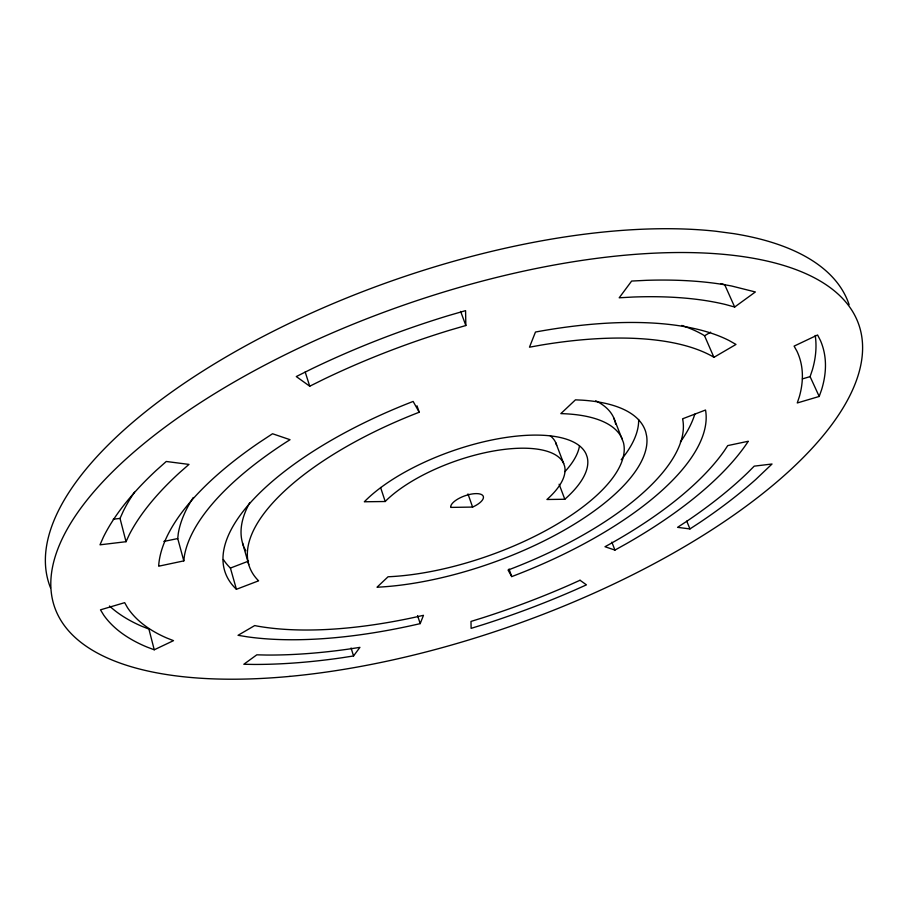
<?xml version="1.0" encoding="UTF-8"?>
<svg xmlns="http://www.w3.org/2000/svg" width="908" height="908" viewBox="0 0 908 908"><rect width="100%" height="100%" fill="white"/><g stroke="black" fill="none" stroke-linecap="round" stroke-linejoin="round"><path stroke-width="1.36" d="M183.802 560.883L184.381 555.946A293.647 115.146 -19.4 0 1 285.77 442.4L290.061 439.71L272.536 433.752L259.098 442.616A318.765 125.259 -19.4 0 0 158.684 565.582L158.684 566.206L183.802 560.883L177.741 538.558L178.274 533.518A291.967 117.892 -19.4 0 1 193.279 497.505M819.198 396.456L821.558 389.816A384.867 152.147 -19.4 0 0 820.412 340.466L817.586 334.984L794.103 346.118L796.918 351.158A359.296 141.693 -19.4 0 1 799.324 396.796L797.258 402.97L819.198 396.456L810.095 376.616L812.376 369.862A382.62 155.745 -19.4 0 0 815.214 335.449M420.2 623.614L423.48 615.318L414.423 617.361A293.647 115.146 -19.4 0 1 257.168 626.066L254.717 625.567L238.044 635.305L247.192 636.803A318.765 125.259 -19.4 0 0 419.019 623.898L420.2 623.614L417.566 615.59M126.03 541.701L129.333 534.551A359.296 141.693 -19.4 0 1 179.478 472.739L188.966 464.408L166.255 461.48L156.131 470.503A384.867 152.147 -19.4 0 0 103.364 537.161L99.993 544.823L126.03 541.701L120.038 518.423L123.284 511.17A357.219 145.042 -19.4 0 1 134.498 492.193M353.541 655.962L359.92 647.37L349.069 649.027A359.296 141.693 -19.4 0 1 266.396 655.043L256.794 654.827L243.821 664.27L254.081 664.44A384.867 152.147 -19.4 0 0 342.032 657.755L353.541 655.962L351.078 647.983M385.219 501.511L387.012 499.695A101.741 39.487 -19.4 0 1 487.834 452.105A101.741 39.487 -19.4 0 1 563.675 463.5L564.572 466.11A101.741 39.487 -19.4 0 1 548.829 497.788L546.934 499.491L564.81 499.264A126.053 48.964 -19.4 0 0 587.135 456.917L586.091 454.023A126.053 48.964 -19.4 0 0 489.355 440.516A126.053 48.964 -19.4 0 0 364.335 501.772L385.219 501.511L380.588 487.483M734.674 307.029L755.354 291.967L731.723 286.031A384.867 152.147 -19.4 0 0 646.439 280.322L631.628 281.06L619.211 297.79L632.955 297.041A359.296 141.693 -19.4 0 1 725.56 304.521L734.674 307.029L724.697 284.692M689.944 528.933L699.659 522.577A384.867 152.147 -19.4 0 0 755.615 479.606L772.027 464.011L754.219 466.144L747.954 472.444A359.296 141.693 -19.4 0 1 686.698 521.328L677.572 527.344L689.944 528.933L686.743 521.113M681.749 325.439A291.967 117.892 -19.4 0 1 702.701 334.598L704.551 335.778L710.635 332.18M713.926 357.332L735.991 344.438L728.999 340.489A318.765 125.259 -19.4 0 0 537.048 331.738L535.47 332.044L529.477 347.196L541.293 345.063A293.647 115.146 -19.4 0 1 712.076 356.197L713.926 357.332L704.551 335.778M614.92 550.089L626.157 543.835A318.765 125.259 -19.4 0 0 747.874 441.901L748.283 441.254L727.739 445.601L724.425 450.629A293.647 115.146 -19.4 0 1 608.587 544.766L605 546.718L614.92 550.089L611.867 542.155M309.73 386.218L324.258 379.011A359.296 141.693 -19.4 0 1 449.687 330.228L465.838 325.518L465.577 310.638L448.053 315.723A384.867 152.147 -19.4 0 0 312 368.716L296.28 376.559L309.73 386.218L305.179 371.962M154.246 649.788L173.485 640.651L166.743 637.995A359.296 141.693 -19.4 0 1 127.46 607.577L124.668 602.662L100.482 609.835L103.66 615.045A384.867 152.147 -19.4 0 0 146.914 647.018L154.246 649.788L148.912 629.085L141.591 626.18A382.62 155.745 -19.4 0 1 109.493 605.999M223.368 559.51A252.311 101.582 -19.4 0 0 230.416 568.067L248.565 561.11M230.416 568.067L236.421 589.292L258.598 580.825A228.998 89.393 -19.4 0 1 419.224 412.232L416.988 405.808M802.388 378.897L810.095 376.616M163.849 541.44L177.741 538.558M113.216 519.206L120.038 518.423M472.603 507.073L450.72 507.402A17.218 6.662 -19.4 0 1 464.408 495.984A17.218 6.662 -19.4 0 1 482.931 495.7A17.218 6.662 -19.4 0 1 472.603 507.073L467.972 493.918M720.793 283.568L725.344 284.885M419.224 412.232L413.14 401.438A253.763 99.222 -19.4 0 0 236.421 589.292M511.737 576.591L508.049 570.042A228.998 89.393 -19.4 0 0 682.589 418.804L705.527 410.03A253.763 99.222 -19.4 0 1 511.737 576.591L509.048 569.032M595.705 400.78A164.166 65.773 -19.4 0 1 613.887 418.157L623.387 442.412A165.097 64.23 -19.4 0 1 552.427 526.878A165.097 64.23 -19.4 0 1 388.068 576.773L377.024 587.204L378.08 587.17A189.59 73.854 -19.4 0 0 562.347 531.225A189.59 73.854 -19.4 0 0 646.644 436.078L645.826 432.265A189.59 73.854 -19.4 0 0 582.289 400.167L575.445 399.849L560.86 413.617A165.097 64.23 -19.4 0 1 622.196 438.927M550.157 435.704A101.163 40.44 -19.4 0 1 555.741 442.695L563.675 463.5M559.124 484.225L564.81 499.264M460.64 311.421L465.838 325.518M555.741 442.695L556.661 445.363M613.887 418.157L615.113 421.721A164.166 65.773 -19.4 0 1 615.647 424.184M242.515 542.961L248.758 564.594M50.496 587.76A423.684 173.201 -19.4 0 1 253.934 341.317A423.684 173.201 -19.4 0 1 715.731 231.234L733.675 233.628A423.684 173.201 -19.4 0 1 849.139 304.748M694.824 414.139A252.311 101.582 -19.4 0 1 680.376 441.992M245.762 550.736A227.692 91.526 -19.4 0 1 244.15 547.49M243.684 546.378A227.692 91.526 -19.4 0 1 249.666 502.816M638.63 419.496A188.523 75.614 -19.4 0 1 621.22 459.698M579.486 445.93A125.349 50.144 -19.4 0 1 564.935 471.615M580.042 580.257L569.532 584.979A359.296 141.693 -19.4 0 1 482.137 617.973L470.991 621.424L471.116 628.359L482.897 624.704A384.867 152.147 -19.4 0 0 575.309 589.837L586.443 584.854L580.042 580.257M289.924 676.381A426.192 169.228 -19.4 0 0 860.568 330.591A426.192 169.228 -19.4 0 0 219.611 390.622A426.192 169.228 -19.4 0 0 289.924 676.381"/></g></svg>
